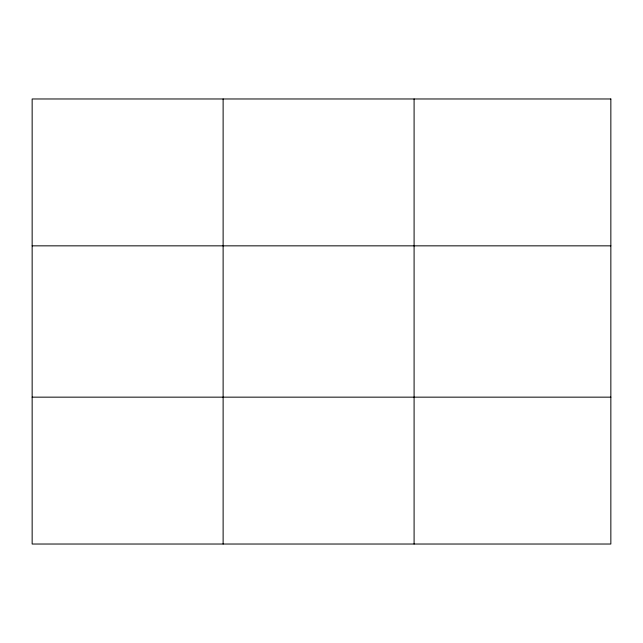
<?xml version="1.0" encoding="UTF-8"?>
<svg xmlns="http://www.w3.org/2000/svg" width="643" height="643" viewBox="0 0 643 643"><rect width="100%" height="100%" fill="white"/><g stroke="black" fill="none" stroke-linecap="round" stroke-linejoin="round"><path stroke-width="0.96" d="M223.121 544.026L223.121 98.974M414.092 544.026L414.092 98.974M32.15 245.843L610.85 245.843M32.15 397.157L610.85 397.157M610.85 98.974L610.85 544.026L32.15 544.026L32.15 98.974L610.85 98.974"/></g></svg>
